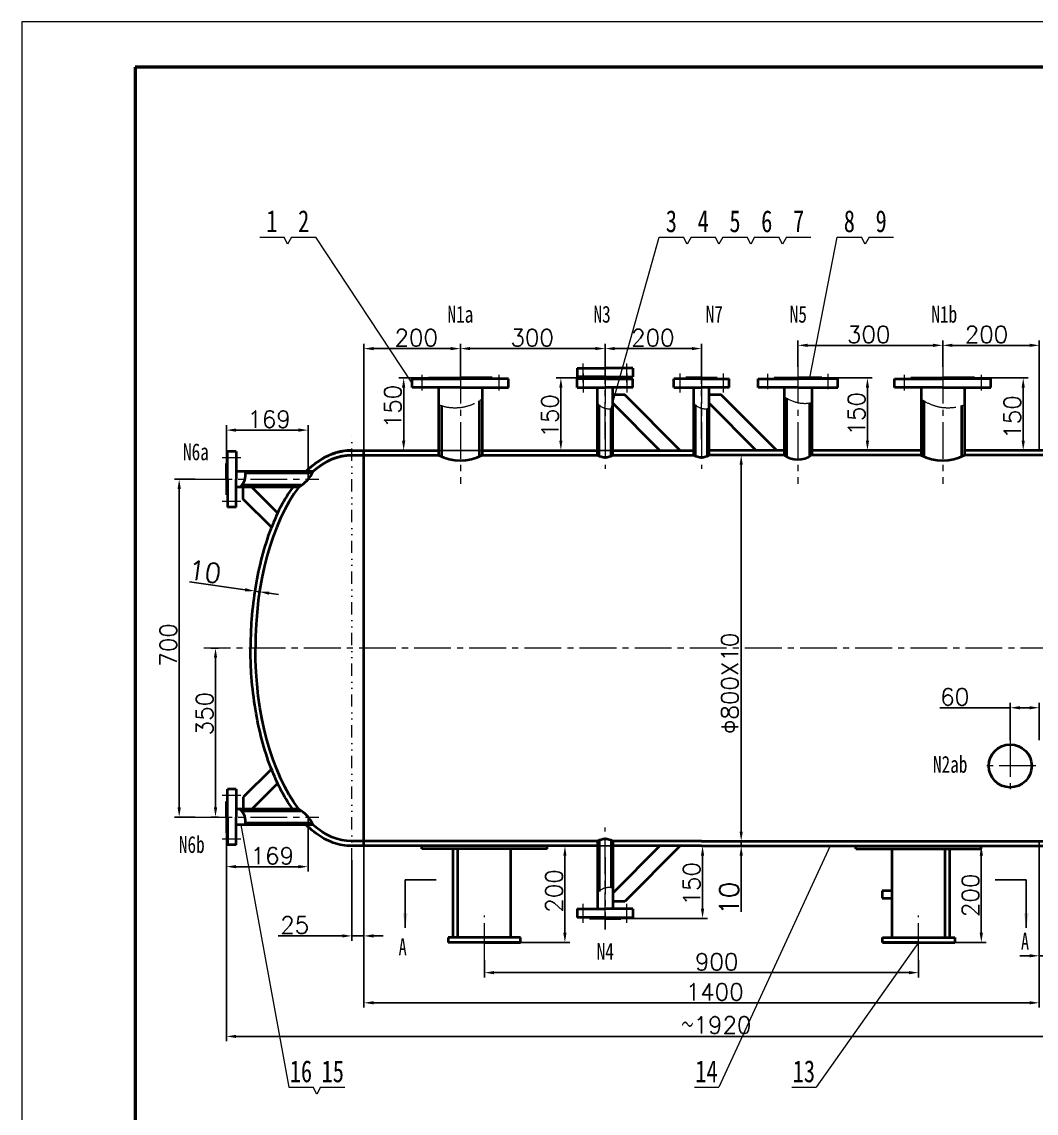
# Model space of a CAD drawing. Header units: millimetres. Extents: x 31396 to 1804389, y -22328 to 1387.
# Drawn here: x 1798805 to 1800908, y -20642 to -18380 of the extents above; entities that cross this region are included whole.
import ezdxf
from ezdxf.enums import TextEntityAlignment as Align

# ---------------------------------------------------------------- set-up
doc = ezdxf.new("R2010")
doc.units = ezdxf.units.MM
doc.linetypes.add('CENTER2', pattern=[28.575, 19.05, -3.175, 3.175, -3.175])
doc.linetypes.add('DIVIDE', pattern=[31.75, 12.7, -6.35, 0, -6.35, 0, -6.35])
doc.layers.get('Defpoints').update_dxf_attribs({"lineweight": 18})
doc.layers.add('TITLE', color=12, linetype='Continuous')
doc.styles.add('H1', font='', dxfattribs={"height": 45})
doc.styles.get("Standard").update_dxf_attribs({"font": 'txt', "bigfont": 'gbcbig.shx'})
doc.styles.get('H1').set_extended_font_data('SimSun')
doc.dimstyles.new('35基本式样', dxfattribs={"dimtxt": 40, "dimasz": 40, "dimexe": 10, "dimexo": 0, "dimgap": 5, "dimtad": 1, "dimdec": 0, "dimdsep": 46, "dimtxsty": 'Standard', "dimcen": 0, "dimclrd": 1, "dimclre": 1, "dimclrt": 1, "dimadec": 0, "dimazin": 0, "dimtfac": 1, "dimtdec": 0, "dimtmove": 0, "dimatfit": 3, "dimfxl": 10, "dimarcsym": 0})

# ---------------------------------------------------------------- blocks, each defined once
blk = doc.blocks.new('*D123')
at = {"color": 1, "lineweight": -2, "transparency": 16777216}
for p, q in [((1799764.5, -20324.9), (1799764.5, -20360.9)), ((1800664.5, -20324.9), (1800664.5, -20360.9)), ((1799784.5, -20350.9), (1800644.5, -20350.9))]:
    blk.add_line(p, q, dxfattribs=at)
at = {"color": 1, "lineweight": 20, "transparency": 16777216}
for points in [[(1799784.5, -20347.6), (1799784.5, -20354.3), (1799764.5, -20350.9)], [(1800644.5, -20347.6), (1800644.5, -20354.3), (1800664.5, -20350.9)]]:
    blk.add_solid(points, dxfattribs=at)
at = {"layer": 'Defpoints', "color": 0, "lineweight": 20, "transparency": 16777216}
for p in [(1799764.5, -20324.9), (1800664.5, -20324.9), (1800664.5, -20350.9)]:
    blk.add_point(p, dxfattribs=at)
at = {"color": 1, "lineweight": 20, "transparency": 16777216, "insert": (1800245.9, -20328.4), "char_height": 35, "attachment_point": 5}
blk.add_mtext('900', dxfattribs=at)
blk = doc.blocks.new('*D117')
at = {"color": 1, "lineweight": -2, "transparency": 16777216}
for p, q in [((1800313.9, -19278.4), (1800286.8, -19278.4)), ((1800296.8, -19298.4), (1800296.8, -20058.4)), ((1800313.9, -20078.4), (1800286.8, -20078.4))]:
    blk.add_line(p, q, dxfattribs=at)
at = {"color": 1, "lineweight": 20, "transparency": 16777216}
for points in [[(1800293.4, -19298.4), (1800300.1, -19298.4), (1800296.8, -19278.4)], [(1800293.4, -20058.4), (1800300.1, -20058.4), (1800296.8, -20078.4)]]:
    blk.add_solid(points, dxfattribs=at)
at = {"layer": 'Defpoints', "color": 0, "lineweight": 20, "transparency": 16777216}
for p in [(1800313.9, -19278.4), (1800296.8, -20078.4), (1800313.9, -20078.4)]:
    blk.add_point(p, dxfattribs=at)
at = {"color": 1, "lineweight": 20, "transparency": 16777216, "insert": (1800273.3, -19751.4), "char_height": 35, "attachment_point": 5, "rotation": 90}
blk.add_mtext('Φ800X10', dxfattribs=at)
blk = doc.blocks.new('*D124')
at = {"color": 1, "lineweight": -2, "transparency": 16777216}
for p, q in [((1799268.5, -19557.3), (1799153.1, -19540.6)), ((1799287.5, -19565.7), (1799289.8, -19550.3)), ((1799298.2, -19561.6), (1799288.3, -19560.1)), ((1799297.4, -19567.2), (1799299.7, -19551.7)), ((1799318, -19564.4), (1799337.8, -19567.3))]:
    blk.add_line(p, q, dxfattribs=at)
at = {"color": 1, "lineweight": 20, "transparency": 16777216}
for points in [[(1799269, -19554), (1799268.1, -19560.6), (1799288.3, -19560.1)], [(1799318.5, -19561.1), (1799317.5, -19567.7), (1799298.2, -19561.6)]]:
    blk.add_solid(points, dxfattribs=at)
at = {"layer": 'Defpoints', "color": 0, "lineweight": 20, "transparency": 16777216}
for p in [(1799298.2, -19561.6), (1799287.5, -19565.7), (1799297.4, -19567.2)]:
    blk.add_point(p, dxfattribs=at)
at = {"color": 1, "lineweight": 20, "transparency": 16777216, "insert": (1799184.7, -19519.9), "char_height": 40, "attachment_point": 5, "rotation": 351.7637}
blk.add_mtext('10', dxfattribs=at)
blk = doc.blocks.new('*D118')
at = {"color": 1, "lineweight": -2, "transparency": 16777216}
for p, q in [((1800296.8, -20058.4), (1800296.8, -20038.4)), ((1800296.8, -20078.4), (1800306.8, -20078.4)), ((1800296.8, -20078.4), (1800296.8, -20088.4)), ((1800296.8, -20088.4), (1800286.8, -20088.4)), ((1800296.8, -20108.4), (1800296.8, -20225.1))]:
    blk.add_line(p, q, dxfattribs=at)
at = {"color": 1, "lineweight": 20, "transparency": 16777216}
for points in [[(1800293.4, -20058.4), (1800300.1, -20058.4), (1800296.8, -20078.4)], [(1800293.4, -20108.4), (1800300.1, -20108.4), (1800296.8, -20088.4)]]:
    blk.add_solid(points, dxfattribs=at)
at = {"layer": 'Defpoints', "color": 0, "lineweight": 20, "transparency": 16777216}
for p in [(1800296.8, -20078.4), (1800296.8, -20088.4), (1800296.8, -20088.4)]:
    blk.add_point(p, dxfattribs=at)
at = {"color": 1, "lineweight": 20, "transparency": 16777216, "insert": (1800271.8, -20196.7), "char_height": 40, "attachment_point": 5, "rotation": 90}
blk.add_mtext('10', dxfattribs=at)
blk = doc.blocks.new('*D125')
at = {"color": 1, "lineweight": -2, "transparency": 16777216}
for p, q in [((1800188.5, -20088.4), (1800226.6, -20088.4)), ((1800216.6, -20108.4), (1800216.6, -20218.4)), ((1800042.9, -20238.4), (1800226.6, -20238.4))]:
    blk.add_line(p, q, dxfattribs=at)
at = {"color": 1, "lineweight": 20, "transparency": 16777216}
for points in [[(1800213.3, -20108.4), (1800219.9, -20108.4), (1800216.6, -20088.4)], [(1800213.3, -20218.4), (1800219.9, -20218.4), (1800216.6, -20238.4)]]:
    blk.add_solid(points, dxfattribs=at)
at = {"layer": 'Defpoints', "color": 0, "lineweight": 20, "transparency": 16777216}
for p in [(1800188.5, -20088.4), (1800042.9, -20238.4), (1800216.6, -20238.4)]:
    blk.add_point(p, dxfattribs=at)
at = {"color": 1, "lineweight": 20, "transparency": 16777216, "insert": (1800194.1, -20166.7), "char_height": 35, "attachment_point": 5, "rotation": 90}
blk.add_mtext('150', dxfattribs=at)
blk = doc.blocks.new('*D126')
at = {"color": 1, "lineweight": -2, "transparency": 16777216}
for p, q in [((1800914.5, -20078.4), (1800914.5, -20423.4)), ((1799514.5, -20088.4), (1799514.5, -20423.4)), ((1799534.5, -20413.4), (1800894.5, -20413.4))]:
    blk.add_line(p, q, dxfattribs=at)
at = {"color": 1, "lineweight": 20, "transparency": 16777216}
for points in [[(1799534.5, -20410.1), (1799534.5, -20416.7), (1799514.5, -20413.4)], [(1800894.5, -20410.1), (1800894.5, -20416.7), (1800914.5, -20413.4)]]:
    blk.add_solid(points, dxfattribs=at)
at = {"layer": 'Defpoints', "color": 0, "lineweight": 20, "transparency": 16777216}
for p in [(1800914.5, -20078.4), (1799514.5, -20088.4), (1800914.5, -20413.4)]:
    blk.add_point(p, dxfattribs=at)
at = {"color": 1, "lineweight": 20, "transparency": 16777216, "insert": (1800241.8, -20390.9), "char_height": 35, "attachment_point": 5}
blk.add_mtext('1400', dxfattribs=at)
blk = doc.blocks.new('*D119')
at = {"color": 1, "lineweight": -2, "transparency": 16777216}
for p, q in [((1799489.5, -20118.1), (1799489.5, -20284.8)), ((1799514.5, -20151.6), (1799514.5, -20284.8)), ((1799469.5, -20274.8), (1799337, -20274.8)), ((1799514.5, -20274.8), (1799489.5, -20274.8)), ((1799534.5, -20274.8), (1799554.5, -20274.8))]:
    blk.add_line(p, q, dxfattribs=at)
at = {"color": 1, "lineweight": 20, "transparency": 16777216}
for points in [[(1799469.5, -20271.5), (1799469.5, -20278.1), (1799489.5, -20274.8)], [(1799534.5, -20271.5), (1799534.5, -20278.1), (1799514.5, -20274.8)]]:
    blk.add_solid(points, dxfattribs=at)
at = {"layer": 'Defpoints', "color": 0, "lineweight": 20, "transparency": 16777216}
for p in [(1799489.5, -20118.1), (1799514.5, -20151.6), (1799514.5, -20274.8)]:
    blk.add_point(p, dxfattribs=at)
at = {"color": 1, "lineweight": 20, "transparency": 16777216, "insert": (1799371.2, -20252.3), "char_height": 35, "attachment_point": 5}
blk.add_mtext('25', dxfattribs=at)
blk = doc.blocks.new('*D120')
at = {"color": 1, "lineweight": -2, "transparency": 16777216}
for p, q in [((1800914.5, -20125), (1800914.5, -20326)), ((1800939.5, -20118.1), (1800939.5, -20326)), ((1800894.5, -20316), (1800874.5, -20316)), ((1800914.5, -20316), (1800939.5, -20316)), ((1800959.5, -20316), (1801092, -20316))]:
    blk.add_line(p, q, dxfattribs=at)
at = {"color": 1, "lineweight": 20, "transparency": 16777216}
for points in [[(1800894.5, -20312.6), (1800894.5, -20319.3), (1800914.5, -20316)], [(1800959.5, -20312.6), (1800959.5, -20319.3), (1800939.5, -20316)]]:
    blk.add_solid(points, dxfattribs=at)
at = {"layer": 'Defpoints', "color": 0, "lineweight": 20, "transparency": 16777216}
for p in [(1800914.5, -20125), (1800939.5, -20118.1), (1800939.5, -20316)]:
    blk.add_point(p, dxfattribs=at)
at = {"color": 1, "lineweight": 20, "transparency": 16777216, "insert": (1801057.9, -20293.5), "char_height": 35, "attachment_point": 5}
blk.add_mtext('25', dxfattribs=at)
blk = doc.blocks.new('*D127')
at = {"color": 1, "lineweight": -2, "transparency": 16777216}
for p, q in [((1799229.5, -19328.4), (1799229.5, -19216.5)), ((1799398.8, -19328.4), (1799398.8, -19216.5)), ((1799249.5, -19226.5), (1799378.8, -19226.5))]:
    blk.add_line(p, q, dxfattribs=at)
at = {"color": 1, "lineweight": 20, "transparency": 16777216}
for points in [[(1799249.5, -19223.1), (1799249.5, -19229.8), (1799229.5, -19226.5)], [(1799378.8, -19223.1), (1799378.8, -19229.8), (1799398.8, -19226.5)]]:
    blk.add_solid(points, dxfattribs=at)
at = {"layer": 'Defpoints', "color": 0, "lineweight": 20, "transparency": 16777216}
for p in [(1799398.8, -19226.5), (1799229.5, -19328.4), (1799398.8, -19328.4)]:
    blk.add_point(p, dxfattribs=at)
at = {"color": 1, "lineweight": 20, "transparency": 16777216, "insert": (1799318.1, -19204), "char_height": 35, "attachment_point": 5}
blk.add_mtext('169', dxfattribs=at)
blk = doc.blocks.new('*D128')
at = {"color": 1, "lineweight": -2, "transparency": 16777216}
for p, q in [((1799229.5, -20028.4), (1799229.5, -20141.3)), ((1799398.8, -20028.4), (1799398.8, -20141.3)), ((1799249.5, -20131.3), (1799378.8, -20131.3))]:
    blk.add_line(p, q, dxfattribs=at)
at = {"color": 1, "lineweight": 20, "transparency": 16777216}
for points in [[(1799249.5, -20127.9), (1799249.5, -20134.6), (1799229.5, -20131.3)], [(1799378.8, -20127.9), (1799378.8, -20134.6), (1799398.8, -20131.3)]]:
    blk.add_solid(points, dxfattribs=at)
at = {"layer": 'Defpoints', "color": 0, "lineweight": 20, "transparency": 16777216}
for p in [(1799229.5, -20028.4), (1799398.8, -20028.4), (1799398.8, -20131.3)]:
    blk.add_point(p, dxfattribs=at)
at = {"color": 1, "lineweight": 20, "transparency": 16777216, "insert": (1799324.7, -20108.8), "char_height": 35, "attachment_point": 5}
blk.add_mtext('169', dxfattribs=at)
blk = doc.blocks.new('*D129')
at = {"color": 1, "lineweight": -2, "transparency": 16777216}
for p, q in [((1799165, -19328.4), (1799121.6, -19328.4)), ((1799131.6, -20008.4), (1799131.6, -19348.4)), ((1799165, -20028.4), (1799121.6, -20028.4))]:
    blk.add_line(p, q, dxfattribs=at)
at = {"color": 1, "lineweight": 20, "transparency": 16777216}
for points in [[(1799128.3, -19348.4), (1799135, -19348.4), (1799131.6, -19328.4)], [(1799128.3, -20008.4), (1799135, -20008.4), (1799131.6, -20028.4)]]:
    blk.add_solid(points, dxfattribs=at)
at = {"layer": 'Defpoints', "color": 0, "lineweight": 20, "transparency": 16777216}
for p in [(1799131.6, -19328.4), (1799165, -19328.4), (1799165, -20028.4)]:
    blk.add_point(p, dxfattribs=at)
at = {"color": 1, "lineweight": 20, "transparency": 16777216, "insert": (1799109.1, -19671.7), "char_height": 35, "attachment_point": 5, "rotation": 90}
blk.add_mtext('700', dxfattribs=at)
blk = doc.blocks.new('*D130')
at = {"color": 1, "lineweight": -2, "transparency": 16777216}
for p, q in [((1799213, -19678.4), (1799196.9, -19678.4)), ((1799206.9, -19698.4), (1799206.9, -20008.4)), ((1799213, -20028.4), (1799196.9, -20028.4))]:
    blk.add_line(p, q, dxfattribs=at)
at = {"color": 1, "lineweight": 20, "transparency": 16777216}
for points in [[(1799203.6, -19698.4), (1799210.3, -19698.4), (1799206.9, -19678.4)], [(1799203.6, -20008.4), (1799210.3, -20008.4), (1799206.9, -20028.4)]]:
    blk.add_solid(points, dxfattribs=at)
at = {"layer": 'Defpoints', "color": 0, "lineweight": 20, "transparency": 16777216}
for p in [(1799213, -19678.4), (1799206.9, -20028.4), (1799213, -20028.4)]:
    blk.add_point(p, dxfattribs=at)
at = {"color": 1, "lineweight": 20, "transparency": 16777216, "insert": (1799184.4, -19814.1), "char_height": 35, "attachment_point": 5, "rotation": 90}
blk.add_mtext('350', dxfattribs=at)
blk = doc.blocks.new('*D131')
at = {"color": 1, "lineweight": -2, "transparency": 16777216}
for p, q in [((1799514.5, -19268.4), (1799514.5, -19047.6)), ((1799534.5, -19057.6), (1799694.5, -19057.6)), ((1799714.5, -19118.4), (1799714.5, -19047.6))]:
    blk.add_line(p, q, dxfattribs=at)
at = {"color": 1, "lineweight": 20, "transparency": 16777216}
for points in [[(1799534.5, -19054.3), (1799534.5, -19060.9), (1799514.5, -19057.6)], [(1799694.5, -19054.3), (1799694.5, -19060.9), (1799714.5, -19057.6)]]:
    blk.add_solid(points, dxfattribs=at)
at = {"layer": 'Defpoints', "color": 0, "lineweight": 20, "transparency": 16777216}
for p in [(1799714.5, -19057.6), (1799714.5, -19118.4), (1799514.5, -19268.4)]:
    blk.add_point(p, dxfattribs=at)
at = {"color": 1, "lineweight": 20, "transparency": 16777216, "insert": (1799623, -19035.1), "char_height": 35, "attachment_point": 5}
blk.add_mtext('200', dxfattribs=at)
blk = doc.blocks.new('*D132')
at = {"color": 1, "lineweight": -2, "transparency": 16777216}
for p, q in [((1799714.5, -19047.6), (1799714.5, -19067.5)), ((1799734.5, -19057.5), (1799994.5, -19057.5)), ((1800014.5, -19095.4), (1800014.5, -19047.5))]:
    blk.add_line(p, q, dxfattribs=at)
at = {"color": 1, "lineweight": 20, "transparency": 16777216}
for points in [[(1799734.5, -19054.2), (1799734.5, -19060.8), (1799714.5, -19057.5)], [(1799994.5, -19054.2), (1799994.5, -19060.8), (1800014.5, -19057.5)]]:
    blk.add_solid(points, dxfattribs=at)
at = {"layer": 'Defpoints', "color": 0, "lineweight": 20, "transparency": 16777216}
for p in [(1799714.5, -19047.6), (1800014.5, -19057.5), (1800014.5, -19095.4)]:
    blk.add_point(p, dxfattribs=at)
at = {"color": 1, "lineweight": 20, "transparency": 16777216, "insert": (1799863.4, -19035), "char_height": 35, "attachment_point": 5}
blk.add_mtext('300', dxfattribs=at)
blk = doc.blocks.new('*D133')
at = {"color": 1, "lineweight": -2, "transparency": 16777216}
for p, q in [((1800714.5, -19095.4), (1800714.5, -19040.8)), ((1800914.5, -19268.4), (1800914.5, -19040.8)), ((1800894.5, -19050.8), (1800734.5, -19050.8))]:
    blk.add_line(p, q, dxfattribs=at)
at = {"color": 1, "lineweight": 20, "transparency": 16777216}
for points in [[(1800734.5, -19047.4), (1800734.5, -19054.1), (1800714.5, -19050.8)], [(1800894.5, -19047.4), (1800894.5, -19054.1), (1800914.5, -19050.8)]]:
    blk.add_solid(points, dxfattribs=at)
at = {"layer": 'Defpoints', "color": 0, "lineweight": 20, "transparency": 16777216}
for p in [(1800714.5, -19050.8), (1800714.5, -19095.4), (1800914.5, -19268.4)]:
    blk.add_point(p, dxfattribs=at)
at = {"color": 1, "lineweight": 20, "transparency": 16777216, "insert": (1800805.3, -19028.3), "char_height": 35, "attachment_point": 5}
blk.add_mtext('200', dxfattribs=at)
blk = doc.blocks.new('*D134')
at = {"color": 1, "lineweight": -2, "transparency": 16777216}
for p, q in [((1800414.5, -19095.4), (1800414.5, -19040.8)), ((1800714.5, -19095.4), (1800714.5, -19040.8)), ((1800694.5, -19050.8), (1800434.5, -19050.8))]:
    blk.add_line(p, q, dxfattribs=at)
at = {"color": 1, "lineweight": 20, "transparency": 16777216}
for points in [[(1800434.5, -19047.4), (1800434.5, -19054.1), (1800414.5, -19050.8)], [(1800694.5, -19047.4), (1800694.5, -19054.1), (1800714.5, -19050.8)]]:
    blk.add_solid(points, dxfattribs=at)
at = {"layer": 'Defpoints', "color": 0, "lineweight": 20, "transparency": 16777216}
for p in [(1800414.5, -19050.8), (1800414.5, -19095.4), (1800714.5, -19095.4)]:
    blk.add_point(p, dxfattribs=at)
at = {"color": 1, "lineweight": 20, "transparency": 16777216, "insert": (1800561.1, -19028.3), "char_height": 35, "attachment_point": 5}
blk.add_mtext('300', dxfattribs=at)
blk = doc.blocks.new('*D135')
at = {"color": 1, "lineweight": -2, "transparency": 16777216}
for p, q in [((1800701.1, -20088.4), (1800804.5, -20088.4)), ((1800794.5, -20108.4), (1800794.5, -20268.4)), ((1800701.1, -20288.4), (1800804.5, -20288.4))]:
    blk.add_line(p, q, dxfattribs=at)
at = {"color": 1, "lineweight": 20, "transparency": 16777216}
for points in [[(1800791.2, -20108.4), (1800797.9, -20108.4), (1800794.5, -20088.4)], [(1800791.2, -20268.4), (1800797.9, -20268.4), (1800794.5, -20288.4)]]:
    blk.add_solid(points, dxfattribs=at)
at = {"layer": 'Defpoints', "color": 0, "lineweight": 20, "transparency": 16777216}
for p in [(1800701.1, -20088.4), (1800701.1, -20288.4), (1800794.5, -20288.4)]:
    blk.add_point(p, dxfattribs=at)
at = {"color": 1, "lineweight": 20, "transparency": 16777216, "insert": (1800772, -20190.7), "char_height": 35, "attachment_point": 5, "rotation": 90}
blk.add_mtext('200', dxfattribs=at)
blk = doc.blocks.new('*D136')
at = {"color": 1, "lineweight": -2, "transparency": 16777216}
for p, q in [((1800128.6, -20088.4), (1799921.3, -20088.4)), ((1799931.3, -20108.4), (1799931.3, -20268.4)), ((1799839.5, -20288.4), (1799941.3, -20288.4))]:
    blk.add_line(p, q, dxfattribs=at)
at = {"color": 1, "lineweight": 20, "transparency": 16777216}
for points in [[(1799928, -20108.4), (1799934.6, -20108.4), (1799931.3, -20088.4)], [(1799928, -20268.4), (1799934.6, -20268.4), (1799931.3, -20288.4)]]:
    blk.add_solid(points, dxfattribs=at)
at = {"layer": 'Defpoints', "color": 0, "lineweight": 20, "transparency": 16777216}
for p in [(1800128.6, -20088.4), (1799839.5, -20288.4), (1799931.3, -20288.4)]:
    blk.add_point(p, dxfattribs=at)
at = {"color": 1, "lineweight": 20, "transparency": 16777216, "insert": (1799908.8, -20181.6), "char_height": 35, "attachment_point": 5, "rotation": 90}
blk.add_mtext('200', dxfattribs=at)
blk = doc.blocks.new('*D139')
at = {"color": 1, "lineweight": -2, "transparency": 16777216}
for p, q in [((1800854.5, -19801.9), (1800708.3, -19801.9)), ((1800854.5, -19869), (1800854.5, -19791.9)), ((1800894.5, -19801.9), (1800874.5, -19801.9)), ((1800914.5, -19869), (1800914.5, -19791.9))]:
    blk.add_line(p, q, dxfattribs=at)
at = {"color": 1, "lineweight": 20, "transparency": 16777216}
for points in [[(1800874.5, -19798.6), (1800874.5, -19805.3), (1800854.5, -19801.9)], [(1800894.5, -19798.6), (1800894.5, -19805.3), (1800914.5, -19801.9)]]:
    blk.add_solid(points, dxfattribs=at)
at = {"layer": 'Defpoints', "color": 0, "lineweight": 20, "transparency": 16777216}
for p in [(1800914.5, -19801.9), (1800854.5, -19869), (1800914.5, -19869)]:
    blk.add_point(p, dxfattribs=at)
at = {"color": 1, "lineweight": 20, "transparency": 16777216, "insert": (1800739.5, -19779.4), "char_height": 35, "attachment_point": 5}
blk.add_mtext('60', dxfattribs=at)
blk = doc.blocks.new('*D140')
at = {"color": 1, "lineweight": -2, "transparency": 16777216}
for p, q in [((1799780.5, -19118.4), (1799587, -19118.4)), ((1799597, -19138.4), (1799597, -19248.4)), ((1799780.5, -19268.4), (1799587, -19268.4))]:
    blk.add_line(p, q, dxfattribs=at)
at = {"color": 1, "lineweight": 20, "transparency": 16777216}
for points in [[(1799593.6, -19138.4), (1799600.3, -19138.4), (1799597, -19118.4)], [(1799593.6, -19248.4), (1799600.3, -19248.4), (1799597, -19268.4)]]:
    blk.add_solid(points, dxfattribs=at)
at = {"layer": 'Defpoints', "color": 0, "lineweight": 20, "transparency": 16777216}
for p in [(1799780.5, -19118.4), (1799597, -19268.4), (1799780.5, -19268.4)]:
    blk.add_point(p, dxfattribs=at)
at = {"color": 1, "lineweight": 20, "transparency": 16777216, "insert": (1799574.5, -19177.6), "char_height": 35, "attachment_point": 5, "rotation": 90}
blk.add_mtext('150', dxfattribs=at)
blk = doc.blocks.new('*D141')
at = {"color": 1, "lineweight": -2, "transparency": 16777216}
for p, q in [((1800014.5, -19118.4), (1799912.9, -19118.4)), ((1799922.9, -19138.4), (1799922.9, -19248.4)), ((1800047, -19268.4), (1799912.9, -19268.4))]:
    blk.add_line(p, q, dxfattribs=at)
at = {"color": 1, "lineweight": 20, "transparency": 16777216}
for points in [[(1799919.6, -19138.4), (1799926.2, -19138.4), (1799922.9, -19118.4)], [(1799919.6, -19248.4), (1799926.2, -19248.4), (1799922.9, -19268.4)]]:
    blk.add_solid(points, dxfattribs=at)
at = {"layer": 'Defpoints', "color": 0, "lineweight": 20, "transparency": 16777216}
for p in [(1800014.5, -19118.4), (1799922.9, -19268.4), (1800047, -19268.4)]:
    blk.add_point(p, dxfattribs=at)
at = {"color": 1, "lineweight": 20, "transparency": 16777216, "insert": (1799900.4, -19196.9), "char_height": 35, "attachment_point": 5, "rotation": 90}
blk.add_mtext('150', dxfattribs=at)
blk = doc.blocks.new('*D142')
at = {"color": 1, "lineweight": -2, "transparency": 16777216}
for p, q in [((1800464, -19118.4), (1800568.5, -19118.4)), ((1800558.5, -19138.4), (1800558.5, -19248.4)), ((1800475.4, -19268.4), (1800568.5, -19268.4))]:
    blk.add_line(p, q, dxfattribs=at)
at = {"color": 1, "lineweight": 20, "transparency": 16777216}
for points in [[(1800555.2, -19138.4), (1800561.8, -19138.4), (1800558.5, -19118.4)], [(1800555.2, -19248.4), (1800561.8, -19248.4), (1800558.5, -19268.4)]]:
    blk.add_solid(points, dxfattribs=at)
at = {"layer": 'Defpoints', "color": 0, "lineweight": 20, "transparency": 16777216}
for p in [(1800464, -19118.4), (1800475.4, -19268.4), (1800558.5, -19268.4)]:
    blk.add_point(p, dxfattribs=at)
at = {"color": 1, "lineweight": 20, "transparency": 16777216, "insert": (1800536, -19192.6), "char_height": 35, "attachment_point": 5, "rotation": 90}
blk.add_mtext('150', dxfattribs=at)
blk = doc.blocks.new('*D143')
at = {"color": 1, "lineweight": -2, "transparency": 16777216}
for p, q in [((1800780.5, -19118.4), (1800891.4, -19118.4)), ((1800881.4, -19138.4), (1800881.4, -19248.4)), ((1800795, -19268.4), (1800891.4, -19268.4))]:
    blk.add_line(p, q, dxfattribs=at)
at = {"color": 1, "lineweight": 20, "transparency": 16777216}
for points in [[(1800878.1, -19138.4), (1800884.7, -19138.4), (1800881.4, -19118.4)], [(1800878.1, -19248.4), (1800884.7, -19248.4), (1800881.4, -19268.4)]]:
    blk.add_solid(points, dxfattribs=at)
at = {"layer": 'Defpoints', "color": 0, "lineweight": 20, "transparency": 16777216}
for p in [(1800780.5, -19118.4), (1800795, -19268.4), (1800881.4, -19268.4)]:
    blk.add_point(p, dxfattribs=at)
at = {"color": 1, "lineweight": 20, "transparency": 16777216, "insert": (1800858.9, -19199.3), "char_height": 35, "attachment_point": 5, "rotation": 90}
blk.add_mtext('150', dxfattribs=at)
blk = doc.blocks.new('*D157')
at = {"color": 1, "lineweight": -2, "transparency": 16777216}
for p, q in [((1801149.6, -19678.4), (1801149.6, -20493.1)), ((1799229.5, -20028.4), (1799229.5, -20493.1)), ((1799249.5, -20483.1), (1801129.6, -20483.1))]:
    blk.add_line(p, q, dxfattribs=at)
at = {"color": 1, "lineweight": 20, "transparency": 16777216}
for points in [[(1799249.5, -20479.8), (1799249.5, -20486.4), (1799229.5, -20483.1)], [(1801129.6, -20479.8), (1801129.6, -20486.4), (1801149.6, -20483.1)]]:
    blk.add_solid(points, dxfattribs=at)
at = {"layer": 'Defpoints', "color": 0, "lineweight": 20, "transparency": 16777216}
for p in [(1801149.6, -19678.4), (1799229.5, -20028.4), (1801149.6, -20483.1)]:
    blk.add_point(p, dxfattribs=at)
at = {"color": 1, "lineweight": 20, "transparency": 16777216, "insert": (1800245.4, -20459.6), "char_height": 35, "attachment_point": 5}
blk.add_mtext('～1920', dxfattribs=at)
blk = doc.blocks.new('*D158')
at = {"color": 1, "lineweight": -2, "transparency": 16777216}
for p, q in [((1800014.5, -19047.5), (1800014.5, -19067.5)), ((1800034.5, -19057.5), (1800194.5, -19057.5)), ((1800214.5, -19095.4), (1800214.5, -19047.5))]:
    blk.add_line(p, q, dxfattribs=at)
at = {"color": 1, "lineweight": 20, "transparency": 16777216}
for points in [[(1800034.5, -19054.2), (1800034.5, -19060.9), (1800014.5, -19057.5)], [(1800194.5, -19054.2), (1800194.5, -19060.9), (1800214.5, -19057.5)]]:
    blk.add_solid(points, dxfattribs=at)
at = {"layer": 'Defpoints', "color": 0, "lineweight": 20, "transparency": 16777216}
for p in [(1800014.5, -19047.5), (1800214.5, -19057.5), (1800214.5, -19095.4)]:
    blk.add_point(p, dxfattribs=at)
at = {"color": 1, "lineweight": 20, "transparency": 16777216, "insert": (1800113.5, -19035), "char_height": 35, "attachment_point": 5}
blk.add_mtext('200', dxfattribs=at)

msp = doc.modelspace()

# ---------------------------------------------------------------- linework, layer by layer
at = {"color": 1, "lineweight": 20}
for p, q in [((1799298.5, -18826.7), (1799349, -18826.7)), ((1799356.4, -18840.9), (1799349, -18826.7)), ((1799364.4, -18826.7), (1799356.4, -18840.9)), ((1799364.4, -18826.7), (1799414.9, -18826.7)), ((1799614.5, -19129.4), (1799414.9, -18826.7)), ((1800027, -19182), (1800126.8, -18826.7)), ((1800126.8, -18826.7), (1800177.3, -18826.7)), ((1800184.7, -18840.9), (1800177.3, -18826.7)), ((1800192.7, -18826.7), (1800184.7, -18840.9)), ((1800192.7, -18826.7), (1800243.2, -18826.7)), ((1800250.6, -18840.9), (1800243.2, -18826.7)), ((1800258.6, -18826.7), (1800250.6, -18840.9)), ((1800258.6, -18826.7), (1800309.1, -18826.7)), ((1800316.6, -18840.9), (1800309.1, -18826.7)), ((1800324.5, -18826.7), (1800316.6, -18840.9)), ((1800324.5, -18826.7), (1800375, -18826.7)), ((1800382.5, -18840.9), (1800375, -18826.7)), ((1800390.5, -18826.7), (1800382.5, -18840.9)), ((1800390.5, -18826.7), (1800441, -18826.7)), ((1800439.3, -19118.4), (1800495.7, -18826.7)), ((1800495.7, -18826.7), (1800546.2, -18826.7)), ((1800553.7, -18840.9), (1800546.2, -18826.7)), ((1800561.7, -18826.7), (1800553.7, -18840.9)), ((1800561.7, -18826.7), (1800612.2, -18826.7)), ((1799259.7, -20044.4), (1799358.8, -20588.5)), ((1800481.2, -20088.4), (1800250.1, -20588.5)), ((1800664.5, -20288.4), (1800451.9, -20588.5)), ((1799358.8, -20588.5), (1799409.3, -20588.5)), ((1799358.8, -20588.5), (1799409.3, -20588.5)), ((1799416.8, -20602.7), (1799409.3, -20588.5)), ((1799424.7, -20588.5), (1799416.8, -20602.7)), ((1799424.7, -20588.5), (1799475.2, -20588.5)), ((1800199.6, -20588.5), (1800250.1, -20588.5)), ((1800401.4, -20588.5), (1800451.9, -20588.5))]:
    msp.add_line(p, q, dxfattribs=at)
at = {"color": 1, "linetype": 'CENTER2', "lineweight": 20, "ltscale": 4}
for p, q in [((1799969.4, -19127.5), (1799969.4, -19088.2)), ((1800059.6, -19127.5), (1800059.6, -19088.2)), ((1799634.5, -19112), (1799634.5, -19144.7)), ((1799714.5, -19095.4), (1799714.5, -19338.1)), ((1799794.5, -19112), (1799794.5, -19144.7)), ((1799969.4, -19109.3), (1799969.4, -19148.6)), ((1800014.5, -19245), (1800014.5, -19095.4)), ((1800014.5, -19095.4), (1800014.5, -19306.9)), ((1800059.6, -19109.3), (1800059.6, -19148.6)), ((1800169.4, -19109.3), (1800169.4, -19148.6)), ((1800214.5, -19095.4), (1800214.5, -19306.9)), ((1800214.5, -19245), (1800214.5, -19095.4)), ((1800214.5, -19095.4), (1800214.5, -19306.9)), ((1800259.6, -19109.3), (1800259.6, -19148.6)), ((1800352, -19141.9), (1800352, -19109.8)), ((1800414.5, -19095.4), (1800414.5, -19338.1)), ((1800477, -19141.9), (1800477, -19109.8)), ((1800634.5, -19112), (1800634.5, -19144.7)), ((1800714.5, -19095.4), (1800714.5, -19338.1)), ((1800794.5, -19112), (1800794.5, -19144.7)), ((1799220.4, -19283.3), (1799259.7, -19283.3)), ((1799165, -19328.4), (1799420.9, -19328.4)), ((1799220.4, -19373.5), (1799259.7, -19373.5)), ((1801295.2, -19678.4), (1799182.8, -19678.4)), ((1800854.5, -19869), (1800854.5, -19977.5)), ((1800907.9, -19922.5), (1800802.9, -19922.5)), ((1799220.4, -19983.3), (1799259.7, -19983.3)), ((1799165, -20028.4), (1799420.9, -20028.4)), ((1800014.5, -20261.3), (1800014.5, -20049.9)), ((1799220.4, -20073.5), (1799259.7, -20073.5)), ((1800014.5, -20111.8), (1800014.5, -20261.3)), ((1799969.4, -20247.5), (1799969.4, -20208.2)), ((1800059.6, -20247.5), (1800059.6, -20208.2)), ((1799764.5, -20324.9), (1799764.5, -20232.6)), ((1800664.5, -20324.9), (1800664.5, -20232.6))]:
    msp.add_line(p, q, dxfattribs=at)
at = {"lineweight": 40}
for p, q in [((1799957, -19098.4), (1800014.5, -19098.4)), ((1799957, -19098.4), (1799957, -19116.4)), ((1800072, -19098.4), (1800014.5, -19098.4)), ((1800072, -19098.4), (1800072, -19116.4)), ((1799614.5, -19120.4), (1799714.5, -19120.4)), ((1799614.5, -19138.4), (1799614.5, -19120.4)), ((1799648.5, -19118.4), (1799714.5, -19118.4)), ((1799648.5, -19118.4), (1799648.5, -19120.4)), ((1799780.5, -19118.4), (1799714.5, -19118.4)), ((1799814.5, -19120.4), (1799714.5, -19120.4)), ((1799780.5, -19118.4), (1799780.5, -19120.4)), ((1799814.5, -19138.4), (1799814.5, -19120.4)), ((1800014.5, -19116.4), (1799957, -19116.4)), ((1800014.5, -19120.4), (1799957, -19120.4)), ((1799957, -19138.4), (1799957, -19120.4)), ((1799982, -19116.4), (1799982, -19118.4)), ((1800014.5, -19118.4), (1799982, -19118.4)), ((1799982, -19120.4), (1799982, -19118.4)), ((1800014.5, -19118.4), (1799982, -19118.4)), ((1800014.5, -19116.4), (1800072, -19116.4)), ((1800014.5, -19118.4), (1800047, -19118.4)), ((1800014.5, -19118.4), (1800047, -19118.4)), ((1800014.5, -19120.4), (1800072, -19120.4)), ((1800047, -19116.4), (1800047, -19118.4)), ((1800047, -19120.4), (1800047, -19118.4)), ((1800072, -19138.4), (1800072, -19120.4)), ((1800214.5, -19120.4), (1800157, -19120.4)), ((1800157, -19138.4), (1800157, -19120.4)), ((1800214.5, -19118.4), (1800182, -19118.4)), ((1800182, -19120.4), (1800182, -19118.4)), ((1800214.5, -19118.4), (1800182, -19118.4)), ((1800214.5, -19118.4), (1800247, -19118.4)), ((1800214.5, -19118.4), (1800247, -19118.4)), ((1800214.5, -19120.4), (1800272, -19120.4)), ((1800247, -19120.4), (1800247, -19118.4)), ((1800272, -19138.4), (1800272, -19120.4)), ((1800332, -19120.4), (1800414.5, -19120.4)), ((1800332, -19138.4), (1800332, -19120.4)), ((1800365, -19118.4), (1800414.5, -19118.4)), ((1800365, -19120.4), (1800365, -19118.4)), ((1800464, -19118.4), (1800414.5, -19118.4)), ((1800497, -19120.4), (1800414.5, -19120.4)), ((1800464, -19120.4), (1800464, -19118.4)), ((1800497, -19138.4), (1800497, -19120.4)), ((1800614.5, -19120.4), (1800714.5, -19120.4)), ((1800614.5, -19138.4), (1800614.5, -19120.4)), ((1800648.5, -19118.4), (1800714.5, -19118.4)), ((1800648.5, -19118.4), (1800648.5, -19120.4)), ((1800780.5, -19118.4), (1800714.5, -19118.4)), ((1800814.5, -19120.4), (1800714.5, -19120.4)), ((1800780.5, -19118.4), (1800780.5, -19120.4)), ((1800814.5, -19138.4), (1800814.5, -19120.4)), ((1799714.5, -19138.4), (1799614.5, -19138.4)), ((1799669.5, -19138.4), (1799669.5, -19278.4)), ((1799714.5, -19138.4), (1799814.5, -19138.4)), ((1799759.5, -19138.4), (1799759.5, -19278.4)), ((1799957, -19138.4), (1800014.5, -19138.4)), ((1799998.5, -19278.4), (1799998.5, -19138.4)), ((1800072, -19138.4), (1800014.5, -19138.4)), ((1800030.5, -19278.4), (1800030.5, -19138.4)), ((1800055.5, -19153.4), (1800030.5, -19153.4)), ((1800170.5, -19268.4), (1800055.5, -19153.4)), ((1800157, -19138.4), (1800214.5, -19138.4)), ((1800198.5, -19278.4), (1800198.5, -19138.4)), ((1800272, -19138.4), (1800214.5, -19138.4)), ((1800230.5, -19278.4), (1800230.5, -19138.4)), ((1800255.5, -19153.4), (1800230.5, -19153.4)), ((1800370.5, -19268.4), (1800255.5, -19153.4)), ((1800414.5, -19138.4), (1800332, -19138.4)), ((1800386, -19138.4), (1800386, -19278.4)), ((1800414.5, -19138.4), (1800497, -19138.4)), ((1800443, -19138.4), (1800443, -19278.4)), ((1800714.5, -19138.4), (1800614.5, -19138.4)), ((1800669.5, -19138.4), (1800669.5, -19278.4)), ((1800714.5, -19138.4), (1800814.5, -19138.4)), ((1800759.5, -19138.4), (1800759.5, -19278.4)), ((1799675.5, -19175.8), (1799675.5, -19281.3)), ((1799753.5, -19165.8), (1799753.5, -19281.3)), ((1800002, -19280.1), (1800002, -19174.4)), ((1800128.1, -19268.4), (1800030.5, -19170.8)), ((1800202, -19280.1), (1800202, -19174.4)), ((1800328.1, -19268.4), (1800230.5, -19170.8)), ((1800391, -19160.4), (1800391, -19281.6)), ((1800438, -19170.4), (1800438, -19281)), ((1800675.5, -19165.8), (1800675.5, -19281.3)), ((1800753.5, -19175.8), (1800753.5, -19281.3)), ((1800027, -19280.1), (1800027, -19182)), ((1800227, -19280.1), (1800227, -19182)), ((1799231.5, -19328.4), (1799231.5, -19270.9)), ((1799249.5, -19270.9), (1799231.5, -19270.9)), ((1799249.5, -19270.9), (1799249.5, -19328.4)), ((1799489.5, -19268.4), (1799669.5, -19268.4)), ((1799514.5, -20088.4), (1799514.5, -19268.4)), ((1799759.5, -19268.4), (1799998.5, -19268.4)), ((1800030.5, -19268.4), (1800198.5, -19268.4)), ((1800386, -19268.4), (1800230.5, -19268.4)), ((1800669.5, -19268.4), (1800443, -19268.4)), ((1800939.5, -19268.4), (1800759.5, -19268.4)), ((1799489.5, -19278.4), (1799669.5, -19278.4)), ((1799759.5, -19278.4), (1799998.5, -19278.4)), ((1800030.5, -19278.4), (1800198.5, -19278.4)), ((1800386, -19278.4), (1800230.5, -19278.4)), ((1800669.5, -19278.4), (1800443, -19278.4)), ((1800939.5, -19278.4), (1800759.5, -19278.4)), ((1799229.5, -19328.4), (1799229.5, -19295.9)), ((1799231.5, -19295.9), (1799229.5, -19295.9)), ((1799408.8, -19312.4), (1799249.5, -19312.4)), ((1799407.2, -19315.9), (1799268.9, -19315.9)), ((1799229.5, -19328.4), (1799229.5, -19360.9)), ((1799231.5, -19328.4), (1799231.5, -19385.9)), ((1799249.5, -19385.9), (1799249.5, -19328.4)), ((1799231.5, -19360.9), (1799229.5, -19360.9)), ((1799379.5, -19344.4), (1799249.5, -19344.4)), ((1799385.1, -19340.9), (1799261.2, -19340.9)), ((1799264.5, -19369.4), (1799264.5, -19344.4)), ((1799335.7, -19398.2), (1799282, -19344.4)), ((1799322.9, -19427.8), (1799264.5, -19369.4)), ((1799249.5, -19385.9), (1799231.5, -19385.9)), ((1799322.9, -19929), (1799264.5, -19987.4)), ((1799231.5, -20028.4), (1799231.5, -19970.9)), ((1799249.5, -19970.9), (1799231.5, -19970.9)), ((1799249.5, -19970.9), (1799249.5, -20028.4)), ((1799335.7, -19958.6), (1799282, -20012.4)), ((1799264.5, -19987.4), (1799264.5, -20012.4)), ((1799229.5, -20028.4), (1799229.5, -19995.9)), ((1799231.5, -19995.9), (1799229.5, -19995.9)), ((1799379.5, -20012.4), (1799249.5, -20012.4)), ((1799385.1, -20015.9), (1799261.2, -20015.9)), ((1799229.5, -20028.4), (1799229.5, -20060.9)), ((1799231.5, -20028.4), (1799231.5, -20085.9)), ((1799249.5, -20085.9), (1799249.5, -20028.4)), ((1799231.5, -20060.9), (1799229.5, -20060.9)), ((1799408.8, -20044.4), (1799249.5, -20044.4)), ((1799407.2, -20040.9), (1799268.9, -20040.9)), ((1799998.5, -20078.4), (1799489.5, -20078.4)), ((1799998.5, -20078.4), (1799998.5, -20218.4)), ((1800002, -20076.7), (1800002, -20182.4)), ((1800027, -20076.7), (1800027, -20174.8)), ((1800214.5, -20078.4), (1800030.5, -20078.4)), ((1800030.5, -20078.4), (1800030.5, -20218.4)), ((1800214.5, -20078.4), (1800939.5, -20078.4)), ((1799249.5, -20085.9), (1799231.5, -20085.9)), ((1799998.5, -20088.4), (1799489.5, -20088.4)), ((1799634.5, -20094.4), (1799634.5, -20088.4)), ((1799894.5, -20094.4), (1799634.5, -20094.4)), ((1799699.5, -20278.4), (1799699.5, -20094.4)), ((1799709.5, -20278.4), (1799709.5, -20094.4)), ((1799819.5, -20278.4), (1799819.5, -20094.4)), ((1799894.5, -20094.4), (1799894.5, -20088.4)), ((1800214.5, -20088.4), (1800030.5, -20088.4)), ((1800128.1, -20088.4), (1800030.5, -20186)), ((1800170.5, -20088.4), (1800055.5, -20203.4)), ((1800214.5, -20088.4), (1800939.5, -20088.4)), ((1800534.5, -20094.4), (1800534.5, -20088.4)), ((1800534.5, -20094.4), (1800794.5, -20094.4)), ((1800609.5, -20278.4), (1800609.5, -20094.4)), ((1800719.5, -20278.4), (1800719.5, -20094.4)), ((1800729.5, -20278.4), (1800729.5, -20094.4)), ((1800794.5, -20094.4), (1800794.5, -20088.4)), ((1800609.5, -20181.6), (1800589.2, -20181.6)), ((1800589.2, -20181.6), (1800589.2, -20196.8)), ((1800589.2, -20196.8), (1800609.5, -20196.8)), ((1799957, -20218.4), (1800014.5, -20218.4)), ((1799957, -20218.4), (1799957, -20236.4)), ((1800072, -20218.4), (1800014.5, -20218.4)), ((1800055.5, -20203.4), (1800030.5, -20203.4)), ((1800072, -20218.4), (1800072, -20236.4)), ((1800014.5, -20236.4), (1799957, -20236.4)), ((1799982, -20236.4), (1799982, -20238.4)), ((1800014.5, -20238.4), (1799982, -20238.4)), ((1800014.5, -20236.4), (1800072, -20236.4)), ((1800014.5, -20238.4), (1800047, -20238.4)), ((1800047, -20236.4), (1800047, -20238.4)), ((1799839.5, -20278.4), (1799689.5, -20278.4)), ((1799689.5, -20278.4), (1799689.5, -20288.4)), ((1799839.5, -20288.4), (1799689.5, -20288.4)), ((1799764.5, -20288.4), (1799839.5, -20288.4)), ((1799839.5, -20288.4), (1799839.5, -20278.4)), ((1800589.5, -20288.4), (1800589.5, -20278.4)), ((1800589.5, -20278.4), (1800739.5, -20278.4)), ((1800589.5, -20288.4), (1800739.5, -20288.4)), ((1800664.5, -20288.4), (1800589.5, -20288.4)), ((1800739.5, -20278.4), (1800739.5, -20288.4))]:
    msp.add_line(p, q, dxfattribs=at)
at = {"color": 1, "linetype": 'DIVIDE', "lineweight": 20, "ltscale": 2}
msp.add_line((1799489.5, -20118.1), (1799489.5, -19229.5), dxfattribs=at)
at = {"lineweight": 40}
msp.add_circle((1800854.5, -19922.5), 44.5, dxfattribs=at)
at = {"color": 1, "linetype": 'CENTER2', "lineweight": 20, "ltscale": 4}
for centre, radius, start, end in [((1800428.8, -19098.3), 72.7, 233.9855, 281.303), ((1799703.6, -19085.7), 94.4, 248.8288, 306.3079), ((1800022.5, -19152), 30.3, 217.6881, 285.2947), ((1800222.5, -19152), 30.3, 217.6881, 285.2947), ((1800725.4, -19085.7), 94.4, 233.6921, 291.1712), ((1800022.5, -20204.8), 30.3, 74.7053, 142.3119)]:
    msp.add_arc(centre, radius, start, end, dxfattribs=at)
at = {"lineweight": 40}
for centre, radius, start, end in [((1799714.5, -19193), 96.6, 242.226, 297.774), ((1800014.5, -19249.4), 33.1, 241.1223, 298.8777), ((1800214.5, -19249.4), 33.1, 241.1223, 298.8777), ((1800414, -19240.3), 47.3, 233.6969, 306.3031), ((1800714.5, -19193), 96.6, 242.226, 297.774), ((1799238.9, -19320.4), 30.3, 307.6881, 15.2947), ((1799346.1, -19284.3), 68.8, 299.0562, 335.8726), ((1799238.9, -20036.4), 30.3, 344.7053, 52.3119), ((1799346.1, -20072.5), 68.8, 24.1274, 60.9438), ((1800014.5, -20107.4), 33.1, 61.1223, 118.8777)]:
    msp.add_arc(centre, radius, start, end, dxfattribs=at)
at = {"lineweight": 40, "extrusion": (0, 0, -1)}
for start_param, end_param in [(5.867897, 6.283185), (3.724256, 4.712389), (3.141593, 3.556881)]:
    msp.add_ellipse((1799489.5, -19678.4), major_axis=(0, 400), ratio=0.5, start_param=start_param, end_param=end_param, dxfattribs=at)
at = {"lineweight": 40}
for start_param, end_param in [(3.141593, 3.556881), (3.724256, 4.712389)]:
    msp.add_ellipse((1799489.5, -19678.4), major_axis=(0, -400), ratio=0.5, start_param=start_param, end_param=end_param, dxfattribs=at)
for points, knots in [([(1799394.2, -19312.4), (1799400.8, -19305.9), (1799407.5, -19300.1), (1799422.9, -19288.8), (1799431.6, -19283.6), (1799449.4, -19275.4), (1799458.5, -19272.4), (1799474.9, -19269.1), (1799482.2, -19268.4), (1799489.5, -19268.4)], [5.8257431, 5.8257431, 5.8257431, 5.8257431, 5.9302971, 5.9302971, 6.057017, 6.057017, 6.1837369, 6.1837369, 6.2831853, 6.2831853, 6.2831853, 6.2831853]), ([(1799489.5, -19268.4), (1799483.1, -19268.4), (1799476.6, -19269), (1799463.8, -19271.2), (1799457.4, -19272.9), (1799444.8, -19277.4), (1799438.6, -19280.2), (1799420.8, -19289.8), (1799409.6, -19298), (1799397.3, -19309.4), (1799395.7, -19310.9), (1799394.2, -19312.4)], [3.1415927, 3.1415927, 3.1415927, 3.1415927, 3.229766, 3.229766, 3.3179393, 3.3179393, 3.4061126, 3.4061126, 3.5743916, 3.5743916, 3.5990346, 3.5990346, 3.5990346, 3.5990346]), ([(1799367.1, -19344.4), (1799357.9, -19357.1), (1799349.4, -19371.2), (1799333.2, -19402.5), (1799325.7, -19419.8), (1799312.1, -19456.7), (1799306.2, -19476.3), (1799295.9, -19517), (1799291.7, -19538.2), (1799285.1, -19581.7), (1799282.6, -19604), (1799280.1, -19643.7), (1799279.5, -19661.1), (1799279.5, -19678.4)], [3.7502327, 3.7502327, 3.7502327, 3.7502327, 3.9109495, 3.9109495, 4.0792285, 4.0792285, 4.2475074, 4.2475074, 4.4157864, 4.4157864, 4.5840654, 4.5840654, 4.7123889, 4.7123889, 4.7123889, 4.7123889]), ([(1799367.1, -20012.4), (1799357.9, -19999.7), (1799349.4, -19985.6), (1799333.2, -19954.3), (1799325.7, -19937), (1799312.1, -19900.1), (1799306.2, -19880.5), (1799295.9, -19839.8), (1799291.7, -19818.6), (1799285.1, -19775.1), (1799282.6, -19752.8), (1799280.1, -19713), (1799279.5, -19695.7), (1799279.5, -19678.4)], [3.7502327, 3.7502327, 3.7502327, 3.7502327, 3.9109495, 3.9109495, 4.0792285, 4.0792285, 4.2475074, 4.2475074, 4.4157864, 4.4157864, 4.5840654, 4.5840654, 4.7123889, 4.7123889, 4.7123889, 4.7123889]), ([(1799489.5, -20088.4), (1799483.1, -20088.4), (1799476.6, -20087.8), (1799463.8, -20085.6), (1799457.4, -20083.9), (1799444.8, -20079.4), (1799438.6, -20076.6), (1799420.8, -20067), (1799409.6, -20058.8), (1799397.3, -20047.4), (1799395.7, -20045.9), (1799394.2, -20044.4)], [3.1415927, 3.1415927, 3.1415927, 3.1415927, 3.229766, 3.229766, 3.3179393, 3.3179393, 3.4061126, 3.4061126, 3.5743916, 3.5743916, 3.5990346, 3.5990346, 3.5990346, 3.5990346])]:
    msp.add_open_spline(points, degree=3, knots=knots, dxfattribs=at)
at = {"layer": 'TITLE', "color": 1, "lineweight": 13}
for p, q in [((1798805.4, -18380.3), (1798805.4, -22328.3)), ((1804389, -18380.3), (1798805.4, -18380.3))]:
    msp.add_line(p, q, dxfattribs=at)
at = {"layer": 'TITLE', "color": 1, "lineweight": 50}
for p, q in [((1799040.4, -18474.3), (1799040.4, -22234.3)), ((1804295, -18474.3), (1799040.4, -18474.3))]:
    msp.add_line(p, q, dxfattribs=at)

# ---------------------------------------------------------------- texts
at = {"color": 1, "lineweight": 40, "style": 'H1', "width": 0.75}
for s, height, p in [('1', 45.5, (1799323.7, -18816.2)), ('2', 45.5, (1799389.7, -18816.2)), ('3', 45.5, (1800152, -18816.2)), ('4', 45.5, (1800217.9, -18816.2)), ('5', 45.5, (1800283.9, -18816.2)), ('6', 45.5, (1800349.8, -18816.2)), ('7', 45.5, (1800415.7, -18816.2)), ('8', 45.5, (1800521, -18816.2)), ('9', 45.5, (1800586.9, -18816.2)), ('N1a', 35, (1799714.6, -19003.8)), ('N3', 35, (1800008.4, -19003.8)), ('N7', 35, (1800241, -19003.8)), ('N5', 35, (1800415.2, -19003.8)), ('N1b', 35, (1800717.8, -19003.8)), ('N6a', 35, (1799166.3, -19288.9)), ('N2ab', 35, (1800730, -19936.7)), ('N6b', 35, (1799157.7, -20102.8)), ('N4', 35, (1800014.9, -20324.3)), ('16', 45.5, (1799384, -20578)), ('15', 45.5, (1799450, -20578)), ('14', 45.5, (1800224.8, -20578)), ('13', 45.5, (1800426.7, -20578))]:
    msp.add_text(s, height=height, dxfattribs=at).set_placement(p, align=Align.CENTER)
at = {"layer": 'TITLE', "color": 1, "style": 'H1', "width": 0.7}
for p in [(1799586.6, -20314.8), (1800876.8, -20303.4)]:
    msp.add_text('A', height=35, dxfattribs=at).set_placement(p)

# ---------------------------------------------------------------- dimensions: what is measured, and where the dimension line sits
at = {"lineweight": 20}
for base, p1, p2, picture, middle in [((1799714.5, -19057.6), (1799514.5, -19268.4), (1799714.5, -19118.4), '*D131', (1799623, -19057.6)), ((1800014.5, -19057.5), (1799714.5, -19047.6), (1800014.5, -19095.4), '*D132', (1799863.4, -19057.5)), ((1800214.5, -19057.5), (1800014.5, -19047.5), (1800214.5, -19095.4), '*D158', (1800113.5, -19057.5)), ((1800414.5, -19050.8), (1800714.5, -19095.4), (1800414.5, -19095.4), '*D134', (1800561.1, -19050.8)), ((1800714.5, -19050.8), (1800914.5, -19268.4), (1800714.5, -19095.4), '*D133', (1800805.3, -19050.8)), ((1799398.8, -19226.5), (1799229.5, -19328.4), (1799398.8, -19328.4), '*D127', (1799318.1, -19226.5)), ((1800914.5, -19801.9), (1800854.5, -19869), (1800914.5, -19869), '*D139', (1800739.5, -19801.9)), ((1799398.8, -20131.3), (1799229.5, -20028.4), (1799398.8, -20028.4), '*D128', (1799324.7, -20131.3)), ((1800914.5, -20413.4), (1799514.5, -20088.4), (1800914.5, -20078.4), '*D126', (1800241.8, -20413.4)), ((1799514.5, -20274.8), (1799489.5, -20118.1), (1799514.5, -20151.6), '*D119', (1799371.2, -20274.8)), ((1800939.5, -20316), (1800914.5, -20125), (1800939.5, -20118.1), '*D120', (1801057.9, -20316)), ((1800664.5, -20350.9), (1799764.5, -20324.9), (1800664.5, -20324.9), '*D123', (1800245.9, -20350.9))]:
    dim = msp.add_linear_dim(base=base, p1=p1, p2=p2, dimstyle='35基本式样', override={"dimtxt": 35, "dimasz": 20}, dxfattribs=at)
    dim.commit()
    dim.dimension.update_dxf_attribs({"geometry": picture, "text_midpoint": middle, "dimtype": 160})
for base, p1, p2, angle, override, picture, middle, dimtype in [((1799597, -19268.4), (1799780.5, -19118.4), (1799780.5, -19268.4), 90, {"dimtxt": 35, "dimasz": 20}, '*D140', (1799597, -19177.6), 160), ((1799922.9, -19268.4), (1800014.5, -19118.4), (1800047, -19268.4), 90, {"dimtxt": 35, "dimasz": 20}, '*D141', (1799922.9, -19196.9), 160), ((1800558.5, -19268.4), (1800464, -19118.4), (1800475.4, -19268.4), 90, {"dimtxt": 35, "dimasz": 20}, '*D142', (1800558.5, -19192.6), 160), ((1800881.4, -19268.4), (1800780.5, -19118.4), (1800795, -19268.4), 90, {"dimtxt": 35, "dimasz": 20}, '*D143', (1800881.4, -19199.3), 160), ((1799131.6, -19328.4), (1799165, -20028.4), (1799165, -19328.4), 90, {"dimtxt": 35, "dimasz": 20}, '*D129', (1799131.6, -19671.7), 160), ((1799298.2, -19561.6), (1799287.5, -19565.7), (1799297.4, -19567.2), 351.7637, {"dimasz": 20}, '*D124', (1799181.1, -19544.6), 161), ((1799206.9, -20028.4), (1799213, -19678.4), (1799213, -20028.4), 90, {"dimtxt": 35, "dimasz": 20}, '*D130', (1799206.9, -19814.1), 160), ((1800296.8, -20088.4), (1800296.8, -20078.4), (1800296.8, -20088.4), 270, {"dimasz": 20}, '*D118', (1800296.8, -20196.7), 161), ((1799931.3, -20288.4), (1800128.6, -20088.4), (1799839.5, -20288.4), 90, {"dimtxt": 35, "dimasz": 20}, '*D136', (1799931.3, -20181.6), 160), ((1800216.6, -20238.4), (1800188.5, -20088.4), (1800042.9, -20238.4), 90, {"dimtxt": 35, "dimasz": 20}, '*D125', (1800216.6, -20166.7), 160), ((1800794.5, -20288.4), (1800701.1, -20088.4), (1800701.1, -20288.4), 90, {"dimtxt": 35, "dimasz": 20}, '*D135', (1800794.5, -20190.7), 160)]:
    dim = msp.add_linear_dim(base=base, p1=p1, p2=p2, angle=angle, dimstyle='35基本式样', override=override, dxfattribs=at)
    dim.commit()
    dim.dimension.update_dxf_attribs({"geometry": picture, "text_midpoint": middle, "dimtype": dimtype})
dim = msp.add_linear_dim(base=(1800296.8, -20078.4), p1=(1800313.9, -19278.4), p2=(1800313.9, -20078.4), angle=90, text='Φ800X10', dimstyle='35基本式样', override={"dimtxt": 35, "dimasz": 20}, dxfattribs=at)
dim.commit()
dim.dimension.update_dxf_attribs({"geometry": '*D117', "text_midpoint": (1800296.8, -19751.4), "dimtype": 160})
dim = msp.add_linear_dim(base=(1801149.6, -20483.1), p1=(1799229.5, -20028.4), p2=(1801149.6, -19678.4), text='～1920', dimstyle='35基本式样', override={"dimtxt": 35, "dimasz": 20}, dxfattribs=at)
dim.commit()
dim.dimension.update_dxf_attribs({"geometry": '*D157', "text_midpoint": (1800245.4, -20483.1), "dimtype": 160})

# ---------------------------------------------------------------- leaders
at = {"color": 1, "lineweight": 20}
for points in [[(1799600.3, -20257.9), (1799600.3, -20158.5), (1799664.7, -20158.5)], [(1800887.8, -20257.9), (1800887.8, -20158.5), (1800823.3, -20158.5)]]:
    msp.add_leader(points, dimstyle='35基本式样', override={"dimasz": 30, "dimgap": 5, "dimtad": 0}, dxfattribs=at)

doc.saveas('drawing.dxf')
